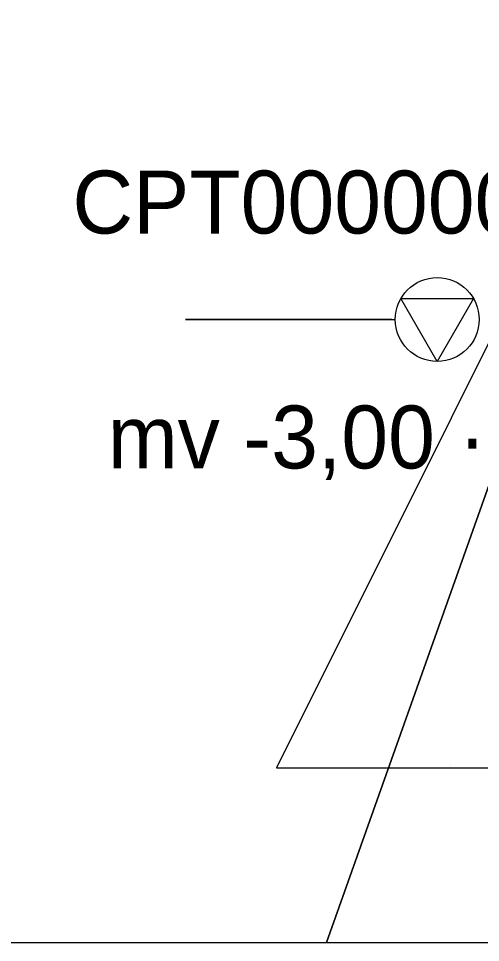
# Model space of a CAD drawing. Header units: metres. Extents: x 0 to 105485, y 0 to 425721.
# Drawn here: x 104668.81 to 104675.42, y 425150 to 425163.22 of the extents above; entities that cross this region are included whole.
import ezdxf
from ezdxf.enums import TextEntityAlignment as Align

# ---------------------------------------------------------------- set-up
doc = ezdxf.new("R2010")
doc.units = ezdxf.units.M
doc.header["$MEASUREMENT"] = 0
for name, color, linetype, lineweight in [('B-XX-GK-KADEMUUR-G', 150, 'Continuous', 18), ('B-XX-IE-MEUBILAIR_WATERWEGMEUBILAIR-G', 150, 'Continuous', 18), ('B-XX-MO-ONDERZOEK_SONDERING-G', 90, 'Continuous', 18), ('B-XX-MO-ONDERZOEK_SONDERING-S', 90, 'Continuous', 18), ('B-XX-MO-ONDERZOEK_SONDERING-T', 90, 'Continuous', 18), ('B-XX-OG-GRENS-G', 7, 'Continuous', 18), ('B-XX-OG-WATER_HAVEN-G', 170, 'Continuous', 18)]:
    doc.layers.add(name, color=color, linetype=linetype, lineweight=lineweight)

msp = doc.modelspace()

# ---------------------------------------------------------------- linework, layer by layer
at = {"layer": 'B-XX-GK-KADEMUUR-G', "ltscale": 0.5}
msp.add_lwpolyline([(104656.653, 425237.635), (104645.067, 425225.027), (104633.832, 425212.744), (104630.988, 425209.689), (104630, 425208.5948814815), (104630, 425207.8947823307), (104655.534, 425235.724), (104669.156, 425226.719), (104683.563, 425217.04), (104694.868, 425209.36), (104693.117, 425204.476), (104685.019, 425181.946), (104684.636, 425182.153), (104673.2141853874, 425150), (104682.3119472458, 425150), (104686.323, 425173.241), (104687.603, 425180.661), (104686.578, 425181.02), (104695.148, 425204.934), (104695.964, 425207.146), (104696.101, 425207.506), (104697.258, 425210.559), (104683.724, 425219.219), (104669.77, 425228.608)], close=True, dxfattribs=at)
at = {"layer": 'B-XX-IE-MEUBILAIR_WATERWEGMEUBILAIR-G', "color": 0, "true_color": 0x604a38}
msp.add_polyline3d([(104674.983, 425152.526, 1.946099996566772), (104674.983, 425152.526, 3.446099996566772)], dxfattribs=at)
at = {"layer": 'B-XX-MO-ONDERZOEK_SONDERING-G', "color": 0, "true_color": 0x285cd6}
msp.add_polyline3d([(104673.825, 425158.91, -5.26), (104673.75, 425158.91, -5.279999999999999), (104673.525, 425158.91, -5.3), (104673.075, 425158.91, -5.32), (104671.85, 425158.91, -5.34), (104671.2, 425158.91, -5.359999999999999), (104671.975, 425158.91, -5.38), (104672.45, 425158.91, -5.4), (104672.425, 425158.91, -5.42), (104672.55, 425158.91, -5.44), (104672.625, 425158.91, -5.46), (104672.625, 425158.91, -5.48), (104672.575, 425158.91, -5.5), (104672.575, 425158.91, -5.52), (104672.675, 425158.91, -5.54), (104672.65, 425158.91, -5.56), (104672.825, 425158.91, -5.58), (104672.825, 425158.91, -5.6), (104672.925, 425158.91, -5.62), (104673, 425158.91, -5.640000000000001), (104673.05, 425158.91, -5.66), (104673.1, 425158.91, -5.68), (104673.175, 425158.91, -5.7), (104673.175, 425158.91, -5.720000000000001), (104673.05, 425158.91, -5.74), (104672.975, 425158.91, -5.76), (104672.925, 425158.91, -5.779999999999999), (104672.925, 425158.91, -5.8), (104673.05, 425158.91, -5.82), (104673.1, 425158.91, -5.84), (104673.275, 425158.91, -5.859999999999999), (104673.45, 425158.91, -5.88), (104673.4, 425158.91, -5.9), (104673.45, 425158.91, -5.92), (104673.4, 425158.91, -5.94), (104673.45, 425158.91, -5.96), (104673.45, 425158.91, -5.98), (104673.45, 425158.91, -6), (104673.525, 425158.91, -6.02), (104673.525, 425158.91, -6.04), (104673.55, 425158.91, -6.06), (104673.575, 425158.91, -6.08), (104673.525, 425158.91, -6.1), (104673.475, 425158.91, -6.12), (104673.5, 425158.91, -6.140000000000001), (104673.5, 425158.91, -6.16), (104673.5, 425158.91, -6.18), (104673.5, 425158.91, -6.2), (104673.5, 425158.91, -6.220000000000001), (104673.55, 425158.91, -6.24), (104673.6, 425158.91, -6.26), (104673.65, 425158.91, -6.279999999999999), (104673.7, 425158.91, -6.3), (104673.675, 425158.91, -6.32), (104673.725, 425158.91, -6.34), (104673.775, 425158.91, -6.359999999999999), (104673.775, 425158.91, -6.379), (104673.775, 425158.91, -6.399), (104673.775, 425158.91, -6.419), (104673.75, 425158.91, -6.439), (104673.75, 425158.91, -6.459), (104673.75, 425158.91, -6.479), (104673.775, 425158.91, -6.499000000000001), (104673.775, 425158.91, -6.519), (104673.825, 425158.91, -6.539), (104673.95, 425158.91, -6.559), (104673.9, 425158.91, -6.579000000000001), (104673.95, 425158.91, -6.599), (104673.95, 425158.91, -6.619), (104673.925, 425158.91, -6.638999999999999), (104673.925, 425158.91, -6.659), (104673.875, 425158.91, -6.679), (104673.9, 425158.91, -6.699), (104674, 425158.91, -6.718999999999999), (104674, 425158.91, -6.739), (104674, 425158.91, -6.759), (104674.075, 425158.91, -6.779), (104674.1, 425158.91, -6.798999999999999), (104674.1, 425158.91, -6.819), (104674.125, 425158.91, -6.839), (104674.125, 425158.91, -6.859), (104674.125, 425158.91, -6.879), (104674.125, 425158.91, -6.899), (104674.125, 425158.91, -6.919), (104674.125, 425158.91, -6.939), (104674.125, 425158.91, -6.959), (104674.125, 425158.91, -6.979), (104674.125, 425158.91, -6.999000000000001), (104674.125, 425158.91, -7.019), (104674.125, 425158.91, -7.039), (104674.125, 425158.91, -7.059), (104674.125, 425158.91, -7.079), (104674.125, 425158.91, -7.099), (104674.125, 425158.91, -7.119), (104674.125, 425158.91, -7.139), (104674.125, 425158.91, -7.159), (104674.1, 425158.91, -7.179), (104674.1, 425158.91, -7.199), (104674.1, 425158.91, -7.219), (104674.1, 425158.91, -7.239), (104674.125, 425158.91, -7.259), (104674.125, 425158.91, -7.279), (104674.125, 425158.91, -7.299), (104674.125, 425158.91, -7.319), (104674.125, 425158.91, -7.339), (104674.125, 425158.91, -7.359), (104674.125, 425158.91, -7.379), (104674.125, 425158.91, -7.399), (104674.125, 425158.91, -7.419), (104674.125, 425158.91, -7.439), (104674.1, 425158.91, -7.459), (104674.1, 425158.91, -7.479), (104674.1, 425158.91, -7.499), (104674.1, 425158.91, -7.519), (104674.1, 425158.91, -7.539), (104674.1, 425158.91, -7.559), (104674.125, 425158.91, -7.579), (104674.125, 425158.91, -7.599), (104674.125, 425158.91, -7.619), (104674.1, 425158.91, -7.639), (104674.075, 425158.91, -7.659), (104674.05, 425158.91, -7.679), (104674, 425158.91, -7.699), (104674, 425158.91, -7.719), (104673.975, 425158.91, -7.739), (104673.975, 425158.91, -7.759), (104673.975, 425158.91, -7.779), (104674, 425158.91, -7.799), (104674.025, 425158.91, -7.819), (104674.05, 425158.91, -7.839), (104674.075, 425158.91, -7.859), (104674.1, 425158.91, -7.879), (104674.1, 425158.91, -7.899), (104674.1, 425158.91, -7.919), (104674.1, 425158.91, -7.939), (104674.1, 425158.91, -7.959), (104674.1, 425158.91, -7.979), (104674.1, 425158.91, -7.999), (104674.1, 425158.91, -8.019), (104674.1, 425158.91, -8.039), (104674.1, 425158.91, -8.059000000000001), (104674.075, 425158.91, -8.079), (104674.075, 425158.91, -8.099), (104674.075, 425158.91, -8.119), (104674.1, 425158.91, -8.139), (104674.1, 425158.91, -8.158999999999999), (104674.1, 425158.91, -8.179), (104674.1, 425158.91, -8.199), (104674.1, 425158.91, -8.219000000000001), (104674.1, 425158.91, -8.239), (104674.075, 425158.91, -8.259), (104674.1, 425158.91, -8.279), (104674.075, 425158.91, -8.299), (104674.075, 425158.91, -8.318999999999999), (104674.075, 425158.91, -8.339), (104674.05, 425158.91, -8.359), (104674.05, 425158.91, -8.379), (104674.025, 425158.91, -8.399000000000001), (104674.025, 425158.91, -8.419), (104674.025, 425158.91, -8.439), (104674, 425158.91, -8.459), (104674.025, 425158.91, -8.479), (104674.025, 425158.91, -8.498999999999999), (104674.05, 425158.91, -8.519), (104674.075, 425158.91, -8.539), (104674.075, 425158.91, -8.559000000000001), (104674.125, 425158.91, -8.579), (104674.125, 425158.91, -8.599), (104674.1, 425158.91, -8.619), (104674.1, 425158.91, -8.639), (104674.1, 425158.91, -8.658999999999999), (104674.125, 425158.91, -8.679), (104674.125, 425158.91, -8.699), (104674.125, 425158.91, -8.719000000000001), (104674.1, 425158.91, -8.739), (104674.075, 425158.91, -8.759), (104674.075, 425158.91, -8.779), (104674.05, 425158.91, -8.799), (104674.05, 425158.91, -8.818999999999999), (104674.05, 425158.91, -8.839), (104674.075, 425158.91, -8.859), (104674.1, 425158.91, -8.879), (104674.1, 425158.91, -8.899000000000001), (104674.1, 425158.91, -8.919), (104674.1, 425158.91, -8.939), (104674.1, 425158.91, -8.959), (104674.1, 425158.91, -8.979), (104674.1, 425158.91, -8.998999999999999), (104674.1, 425158.91, -9.019), (104674.1, 425158.91, -9.039), (104674.1, 425158.91, -9.059000000000001), (104674.1, 425158.91, -9.079), (104674.075, 425158.91, -9.099), (104674.05, 425158.91, -9.119), (104674.05, 425158.91, -9.139), (104674.025, 425158.91, -9.158999999999999), (104674.025, 425158.91, -9.179), (104674.025, 425158.91, -9.199), (104674.025, 425158.91, -9.219000000000001), (104674.025, 425158.91, -9.239), (104674.05, 425158.91, -9.259), (104674.05, 425158.91, -9.279), (104674.05, 425158.91, -9.299), (104674.05, 425158.91, -9.318999999999999), (104674.075, 425158.91, -9.339), (104674.075, 425158.91, -9.359), (104674.075, 425158.91, -9.379), (104674.1, 425158.91, -9.399000000000001), (104674.1, 425158.91, -9.419), (104674.1, 425158.91, -9.439), (104674.1, 425158.91, -9.459), (104674.1, 425158.91, -9.479), (104674.1, 425158.91, -9.498999999999999), (104674.1, 425158.91, -9.519), (104674.1, 425158.91, -9.539), (104674.075, 425158.91, -9.559000000000001), (104674.075, 425158.91, -9.579), (104674.075, 425158.91, -9.599), (104674.125, 425158.91, -9.619), (104674.125, 425158.91, -9.639), (104674.125, 425158.91, -9.658999999999999), (104674.1, 425158.91, -9.679), (104674.1, 425158.91, -9.699), (104674.1, 425158.91, -9.719000000000001), (104674.1, 425158.91, -9.739), (104674.1, 425158.91, -9.759), (104674.075, 425158.91, -9.779), (104674.075, 425158.91, -9.799), (104674.075, 425158.91, -9.818999999999999), (104674.075, 425158.91, -9.839), (104674.075, 425158.91, -9.859), (104674.075, 425158.91, -9.879), (104674.075, 425158.91, -9.899000000000001), (104674.075, 425158.91, -9.919), (104674.075, 425158.91, -9.939), (104674.075, 425158.91, -9.959), (104674.05, 425158.91, -9.979), (104674.05, 425158.91, -9.998999999999999), (104674.05, 425158.91, -10.019), (104674.05, 425158.91, -10.039), (104674.05, 425158.91, -10.059), (104674.05, 425158.91, -10.079), (104674.05, 425158.91, -10.099), (104674.05, 425158.91, -10.119), (104674.05, 425158.91, -10.139), (104674.075, 425158.91, -10.159), (104674.075, 425158.91, -10.179), (104674.1, 425158.91, -10.199), (104674.1, 425158.91, -10.219), (104674.1, 425158.91, -10.239), (104674.1, 425158.91, -10.259), (104674.1, 425158.91, -10.279), (104674.1, 425158.91, -10.299), (104674.075, 425158.91, -10.319), (104674.075, 425158.91, -10.339), (104674.075, 425158.91, -10.359), (104674.075, 425158.91, -10.379), (104674.075, 425158.91, -10.399), (104674.05, 425158.91, -10.419), (104674.05, 425158.91, -10.439), (104674.05, 425158.91, -10.459), (104674.075, 425158.91, -10.479), (104674.075, 425158.91, -10.499), (104674.075, 425158.91, -10.519), (104674.075, 425158.91, -10.539), (104674.075, 425158.91, -10.559), (104674.075, 425158.91, -10.579), (104674.075, 425158.91, -10.599), (104674.1, 425158.91, -10.619), (104674.1, 425158.91, -10.639), (104674.1, 425158.91, -10.659), (104674.1, 425158.91, -10.679), (104674.1, 425158.91, -10.699), (104674.1, 425158.91, -10.719), (104674.1, 425158.91, -10.739), (104674.075, 425158.91, -10.759), (104674.075, 425158.91, -10.779), (104674.075, 425158.91, -10.799), (104674.075, 425158.91, -10.819), (104674.075, 425158.91, -10.839), (104674.075, 425158.91, -10.859), (104674.1, 425158.91, -10.879), (104674.1, 425158.91, -10.899), (104674.1, 425158.91, -10.919), (104674.1, 425158.91, -10.939), (104674.1, 425158.91, -10.959), (104674.1, 425158.91, -10.979), (104674.075, 425158.91, -10.999), (104674.075, 425158.91, -11.019), (104674.075, 425158.91, -11.039), (104674.075, 425158.91, -11.059), (104674.075, 425158.91, -11.079), (104674.1, 425158.91, -11.099), (104674.1, 425158.91, -11.119), (104674.1, 425158.91, -11.139), (104674.075, 425158.91, -11.159), (104674.075, 425158.91, -11.179), (104674.075, 425158.91, -11.199), (104674.075, 425158.91, -11.219), (104674.075, 425158.91, -11.239), (104674.075, 425158.91, -11.259), (104674.075, 425158.91, -11.279), (104674.075, 425158.91, -11.299), (104674.05, 425158.91, -11.319), (104674.05, 425158.91, -11.339), (104674.05, 425158.91, -11.359), (104674.05, 425158.91, -11.379), (104674.05, 425158.91, -11.399), (104674.05, 425158.91, -11.419), (104674.05, 425158.91, -11.439), (104674.05, 425158.91, -11.459), (104674.05, 425158.91, -11.479), (104674.025, 425158.91, -11.499), (104674.025, 425158.91, -11.519), (104674.025, 425158.91, -11.539), (104674, 425158.91, -11.559), (104674.025, 425158.91, -11.579), (104674.025, 425158.91, -11.599), (104674.025, 425158.91, -11.619), (104674.05, 425158.91, -11.639), (104674.05, 425158.91, -11.659), (104674.05, 425158.91, -11.679), (104674.075, 425158.91, -11.699), (104674.1, 425158.91, -11.719), (104674.1, 425158.91, -11.739), (104674.125, 425158.91, -11.759), (104674.125, 425158.91, -11.779), (104674.125, 425158.91, -11.799), (104674.1, 425158.91, -11.819), (104674.1, 425158.91, -11.839), (104674.1, 425158.91, -11.859), (104674.1, 425158.91, -11.879), (104674.1, 425158.91, -11.899), (104674.1, 425158.91, -11.919), (104674.1, 425158.91, -11.939), (104674.1, 425158.91, -11.959), (104674.1, 425158.91, -11.979), (104674.1, 425158.91, -11.999), (104674.1, 425158.91, -12.019), (104674.075, 425158.91, -12.039), (104674.075, 425158.91, -12.059), (104674.075, 425158.91, -12.079), (104674.075, 425158.91, -12.099), (104674.075, 425158.91, -12.119), (104674.075, 425158.91, -12.139), (104674.075, 425158.91, -12.159), (104674.075, 425158.91, -12.179), (104674.075, 425158.91, -12.199), (104674.075, 425158.91, -12.219), (104674.075, 425158.91, -12.239), (104674.075, 425158.91, -12.259), (104674.075, 425158.91, -12.279), (104674.05, 425158.91, -12.299), (104674.05, 425158.91, -12.319), (104674.075, 425158.91, -12.339), (104674.075, 425158.91, -12.359), (104674.075, 425158.91, -12.379), (104674.075, 425158.91, -12.399), (104674.1, 425158.91, -12.419), (104674.1, 425158.91, -12.439), (104674.1, 425158.91, -12.459), (104674.1, 425158.91, -12.479), (104674.1, 425158.91, -12.499), (104674.1, 425158.91, -12.519), (104674.1, 425158.91, -12.539), (104674.1, 425158.91, -12.559), (104674.075, 425158.91, -12.579), (104674.075, 425158.91, -12.599), (104674.075, 425158.91, -12.619), (104674.075, 425158.91, -12.639), (104674.125, 425158.91, -12.659), (104674.125, 425158.91, -12.679), (104674.125, 425158.91, -12.699), (104674.125, 425158.91, -12.719), (104674.1, 425158.91, -12.739), (104674.1, 425158.91, -12.759), (104674.1, 425158.91, -12.779), (104674.075, 425158.91, -12.799), (104674.075, 425158.91, -12.819), (104674.05, 425158.91, -12.839), (104674.05, 425158.91, -12.859), (104674.025, 425158.91, -12.879), (104674, 425158.91, -12.899), (104673.975, 425158.91, -12.919), (104673.975, 425158.91, -12.939), (104673.975, 425158.91, -12.959), (104673.975, 425158.91, -12.979), (104673.975, 425158.91, -12.999), (104673.975, 425158.91, -13.019), (104674, 425158.91, -13.039), (104673.95, 425158.91, -13.059), (104673.95, 425158.91, -13.079), (104673.95, 425158.91, -13.099), (104673.975, 425158.91, -13.119), (104673.975, 425158.91, -13.139), (104673.95, 425158.91, -13.159), (104673.925, 425158.91, -13.179), (104673.9, 425158.91, -13.199), (104673.75, 425158.91, -13.219), (104673.55, 425158.91, -13.239), (104673.5, 425158.91, -13.259), (104673.475, 425158.91, -13.279), (104673.5, 425158.91, -13.299), (104673.525, 425158.91, -13.319), (104673.55, 425158.91, -13.339), (104673.7, 425158.91, -13.359), (104673.75, 425158.91, -13.379), (104673.875, 425158.91, -13.399), (104673.925, 425158.91, -13.419), (104673.975, 425158.91, -13.439), (104674.025, 425158.91, -13.459), (104674.05, 425158.91, -13.479), (104674.075, 425158.91, -13.499), (104674.1, 425158.91, -13.519), (104674.1, 425158.91, -13.539), (104674.1, 425158.91, -13.559), (104674.1, 425158.91, -13.579), (104674.1, 425158.91, -13.599), (104674.1, 425158.91, -13.619), (104674.1, 425158.91, -13.639), (104674.1, 425158.91, -13.659), (104674.1, 425158.91, -13.679), (104674.1, 425158.91, -13.699), (104674.1, 425158.91, -13.719), (104674.075, 425158.91, -13.739), (104674.075, 425158.91, -13.759), (104674.075, 425158.91, -13.779), (104674.05, 425158.91, -13.799), (104674.05, 425158.91, -13.819), (104674.025, 425158.91, -13.839), (104673.975, 425158.91, -13.859), (104673.9, 425158.91, -13.879), (104673.825, 425158.91, -13.899), (104673.775, 425158.91, -13.919), (104673.8, 425158.91, -13.939), (104673.925, 425158.91, -13.959), (104673.975, 425158.91, -13.979), (104674.05, 425158.91, -13.999), (104674.075, 425158.91, -14.019), (104674.1, 425158.91, -14.039), (104674.1, 425158.91, -14.059), (104674.1, 425158.91, -14.079), (104674.1, 425158.91, -14.099), (104674.075, 425158.91, -14.119), (104674.075, 425158.91, -14.139), (104674.1, 425158.91, -14.159), (104674.1, 425158.91, -14.179), (104674.1, 425158.91, -14.199), (104674.1, 425158.91, -14.219), (104674.075, 425158.91, -14.239), (104674.075, 425158.91, -14.259), (104674.075, 425158.91, -14.279), (104674.075, 425158.91, -14.299), (104674.1, 425158.91, -14.319), (104674.1, 425158.91, -14.339), (104674.125, 425158.91, -14.359), (104674.125, 425158.91, -14.379), (104674.125, 425158.91, -14.399), (104674.1, 425158.91, -14.419), (104674.1, 425158.91, -14.439), (104674.1, 425158.91, -14.459), (104674.1, 425158.91, -14.479), (104674.1, 425158.91, -14.499), (104674.1, 425158.91, -14.519), (104674.1, 425158.91, -14.539), (104674.1, 425158.91, -14.559), (104674.1, 425158.91, -14.579), (104674.1, 425158.91, -14.599), (104674.1, 425158.91, -14.619), (104674.075, 425158.91, -14.639), (104674.1, 425158.91, -14.659), (104674.1, 425158.91, -14.679), (104674.1, 425158.91, -14.699), (104674.125, 425158.91, -14.719), (104674.125, 425158.91, -14.739), (104674.125, 425158.91, -14.759), (104674.125, 425158.91, -14.779), (104674.125, 425158.91, -14.799), (104674.125, 425158.91, -14.819), (104674.125, 425158.91, -14.839), (104674.15, 425158.91, -14.859), (104674.15, 425158.91, -14.879), (104674.15, 425158.91, -14.899), (104674.15, 425158.91, -14.919), (104674.125, 425158.91, -14.939), (104674.125, 425158.91, -14.959), (104674.125, 425158.91, -14.979), (104674.125, 425158.91, -14.999), (104674.1, 425158.91, -15.019), (104674.1, 425158.91, -15.039), (104674.1, 425158.91, -15.059), (104674.1, 425158.91, -15.079), (104674.1, 425158.91, -15.099), (104674.1, 425158.91, -15.119), (104674.1, 425158.91, -15.139), (104674.1, 425158.91, -15.159), (104674.075, 425158.91, -15.179), (104674.075, 425158.91, -15.199), (104674.075, 425158.91, -15.219), (104674.075, 425158.91, -15.239), (104674.075, 425158.91, -15.259), (104674.075, 425158.91, -15.279), (104674.1, 425158.91, -15.299), (104674.1, 425158.91, -15.319), (104674.1, 425158.91, -15.339), (104674.1, 425158.91, -15.359), (104674.1, 425158.91, -15.379), (104674.1, 425158.91, -15.399), (104674.1, 425158.91, -15.419), (104674.1, 425158.91, -15.439), (104674.1, 425158.91, -15.459), (104674.1, 425158.91, -15.479), (104674.1, 425158.91, -15.499), (104674.1, 425158.91, -15.519), (104674.1, 425158.91, -15.539), (104674.1, 425158.91, -15.559), (104674.1, 425158.91, -15.579), (104674.1, 425158.91, -15.599), (104674.1, 425158.91, -15.619), (104674.1, 425158.91, -15.639), (104674.1, 425158.91, -15.659), (104674.1, 425158.91, -15.679), (104674.1, 425158.91, -15.699), (104674.125, 425158.91, -15.719), (104674.125, 425158.91, -15.739), (104674.125, 425158.91, -15.759), (104674.125, 425158.91, -15.779), (104674.125, 425158.91, -15.799), (104674.125, 425158.91, -15.819), (104674.125, 425158.91, -15.839), (104674.125, 425158.91, -15.859), (104674.1, 425158.91, -15.879), (104674.1, 425158.91, -15.899), (104674.125, 425158.91, -15.919), (104674.1, 425158.91, -15.939), (104674.1, 425158.91, -15.959), (104674.1, 425158.91, -15.979), (104674.1, 425158.91, -15.999), (104674.1, 425158.91, -16.019), (104674.1, 425158.91, -16.039), (104674.1, 425158.91, -16.059), (104674.1, 425158.91, -16.079), (104674.1, 425158.91, -16.099), (104674.125, 425158.91, -16.119), (104674.125, 425158.91, -16.139), (104674.125, 425158.91, -16.159), (104674.1, 425158.91, -16.179), (104674.1, 425158.91, -16.199), (104674.1, 425158.91, -16.219), (104674.1, 425158.91, -16.239), (104674.1, 425158.91, -16.259), (104674.1, 425158.91, -16.279), (104674.1, 425158.91, -16.299), (104674.1, 425158.91, -16.319), (104674.125, 425158.91, -16.339), (104674.125, 425158.91, -16.359), (104674.1, 425158.91, -16.379), (104674.1, 425158.91, -16.399), (104674.1, 425158.91, -16.419), (104674.1, 425158.91, -16.439), (104674.1, 425158.91, -16.459), (104674.075, 425158.91, -16.479), (104674.075, 425158.91, -16.499), (104674.075, 425158.91, -16.519), (104674.075, 425158.91, -16.539), (104674.075, 425158.91, -16.559), (104674.075, 425158.91, -16.579), (104674.075, 425158.91, -16.599), (104674.075, 425158.91, -16.619), (104674.1, 425158.91, -16.639), (104674.1, 425158.91, -16.659), (104674.1, 425158.91, -16.679), (104674.125, 425158.91, -16.699), (104674.125, 425158.91, -16.719), (104674.125, 425158.91, -16.739), (104674.125, 425158.91, -16.759), (104674.125, 425158.91, -16.779), (104674.1, 425158.91, -16.799), (104674.1, 425158.91, -16.819), (104674.1, 425158.91, -16.839), (104674.1, 425158.91, -16.859), (104674.1, 425158.91, -16.879), (104674.075, 425158.91, -16.899), (104674.075, 425158.91, -16.919), (104674.075, 425158.91, -16.939), (104674.075, 425158.91, -16.959), (104674.075, 425158.91, -16.979), (104674.075, 425158.91, -16.999), (104674.1, 425158.91, -17.019), (104674.1, 425158.91, -17.038), (104674.1, 425158.91, -17.058), (104674.1, 425158.91, -17.078), (104674.1, 425158.91, -17.098), (104674.1, 425158.91, -17.118), (104674.1, 425158.91, -17.138), (104674.1, 425158.91, -17.158), (104674.1, 425158.91, -17.178), (104674.125, 425158.91, -17.198), (104674.125, 425158.91, -17.218), (104674.125, 425158.91, -17.238), (104674.125, 425158.91, -17.258), (104674.1, 425158.91, -17.278), (104674.1, 425158.91, -17.298), (104674.1, 425158.91, -17.318), (104674.1, 425158.91, -17.338), (104674.1, 425158.91, -17.358), (104674.075, 425158.91, -17.378), (104674.075, 425158.91, -17.398), (104674.075, 425158.91, -17.418), (104674.1, 425158.91, -17.438), (104674.1, 425158.91, -17.458), (104674.075, 425158.91, -17.478), (104674.075, 425158.91, -17.498), (104674.075, 425158.91, -17.518), (104674.075, 425158.91, -17.538), (104674.075, 425158.91, -17.558), (104674.1, 425158.91, -17.578), (104674.075, 425158.91, -17.598), (104674.1, 425158.91, -17.618), (104674.1, 425158.91, -17.638), (104674.1, 425158.91, -17.658), (104674.1, 425158.91, -17.678), (104674.1, 425158.91, -17.698), (104674.1, 425158.91, -17.718), (104674.1, 425158.91, -17.738), (104674.1, 425158.91, -17.758), (104674.1, 425158.91, -17.778), (104674.1, 425158.91, -17.798), (104674.1, 425158.91, -17.818), (104674.1, 425158.91, -17.838), (104674.1, 425158.91, -17.858), (104674.1, 425158.91, -17.878), (104674.1, 425158.91, -17.898), (104674.1, 425158.91, -17.918), (104674.1, 425158.91, -17.938), (104674.1, 425158.91, -17.958), (104674.1, 425158.91, -17.978), (104674.125, 425158.91, -17.998), (104674.125, 425158.91, -18.018), (104674.1, 425158.91, -18.038), (104674.125, 425158.91, -18.058), (104674.1, 425158.91, -18.078), (104674.1, 425158.91, -18.098), (104674.1, 425158.91, -18.118), (104674.1, 425158.91, -18.138), (104674.1, 425158.91, -18.158), (104674.1, 425158.91, -18.178), (104674.1, 425158.91, -18.198), (104674.1, 425158.91, -18.218), (104674.1, 425158.91, -18.238), (104674.125, 425158.91, -18.258), (104674.125, 425158.91, -18.278), (104674.125, 425158.91, -18.298), (104674.125, 425158.91, -18.318), (104674.125, 425158.91, -18.338), (104674.1, 425158.91, -18.358), (104674.1, 425158.91, -18.378), (104674.1, 425158.91, -18.398), (104674.1, 425158.91, -18.418), (104674.1, 425158.91, -18.438), (104674.1, 425158.91, -18.458), (104674.1, 425158.91, -18.478), (104674.1, 425158.91, -18.498), (104674.1, 425158.91, -18.518), (104674.1, 425158.91, -18.538), (104674.1, 425158.91, -18.558), (104674.125, 425158.91, -18.578), (104674.125, 425158.91, -18.598), (104674.125, 425158.91, -18.618), (104674.125, 425158.91, -18.638), (104674.125, 425158.91, -18.658), (104674.125, 425158.91, -18.678), (104674.125, 425158.91, -18.698), (104674.125, 425158.91, -18.718), (104674.125, 425158.91, -18.738), (104674.125, 425158.91, -18.758), (104674.125, 425158.91, -18.778), (104674.125, 425158.91, -18.798), (104674.1, 425158.91, -18.818), (104674.075, 425158.91, -18.838), (104674.075, 425158.91, -18.858), (104674.05, 425158.91, -18.878), (104673.925, 425158.91, -18.898), (104673.8, 425158.91, -18.918), (104673.575, 425158.91, -18.938), (104673.45, 425158.91, -18.958), (104673.375, 425158.91, -18.978), (104673.375, 425158.91, -18.998), (104673.3, 425158.91, -19.018), (104673.325, 425158.91, -19.038), (104673.475, 425158.91, -19.058), (104673.575, 425158.91, -19.078), (104673.6, 425158.91, -19.098), (104673.625, 425158.91, -19.118), (104673.65, 425158.91, -19.138), (104673.675, 425158.91, -19.158), (104673.675, 425158.91, -19.178), (104673.7, 425158.91, -19.198), (104673.7, 425158.91, -19.218), (104673.7, 425158.91, -19.238), (104673.675, 425158.91, -19.258), (104673.65, 425158.91, -19.278), (104673.625, 425158.91, -19.298), (104673.6, 425158.91, -19.318), (104673.575, 425158.91, -19.338), (104673.55, 425158.91, -19.358), (104673.55, 425158.91, -19.378), (104673.55, 425158.91, -19.398), (104673.525, 425158.91, -19.418), (104673.55, 425158.91, -19.438), (104673.575, 425158.91, -19.458), (104673.6, 425158.91, -19.478), (104673.625, 425158.91, -19.498), (104673.625, 425158.91, -19.518), (104673.625, 425158.91, -19.538), (104673.65, 425158.91, -19.558), (104673.65, 425158.91, -19.578), (104673.625, 425158.91, -19.598), (104673.6, 425158.91, -19.618), (104673.575, 425158.91, -19.638), (104673.55, 425158.91, -19.658), (104673.5, 425158.91, -19.678), (104673.5, 425158.91, -19.698), (104673.55, 425158.91, -19.718), (104673.575, 425158.91, -19.738), (104673.6, 425158.91, -19.758), (104673.5, 425158.91, -19.778), (104673.525, 425158.91, -19.798), (104673.525, 425158.91, -19.818), (104673.5, 425158.91, -19.838), (104673.45, 425158.91, -19.858), (104673.45, 425158.91, -19.878), (104673.475, 425158.91, -19.898), (104673.6, 425158.91, -19.918), (104673.7, 425158.91, -19.938), (104673.725, 425158.91, -19.958), (104673.75, 425158.91, -19.978), (104673.775, 425158.91, -19.998), (104673.8, 425158.91, -20.018), (104673.775, 425158.91, -20.038), (104673.775, 425158.91, -20.057), (104673.725, 425158.91, -20.077), (104673.625, 425158.91, -20.097), (104673.6, 425158.91, -20.117), (104673.575, 425158.91, -20.137), (104673.575, 425158.91, -20.157), (104673.55, 425158.91, -20.177), (104673.625, 425158.91, -20.197), (104673.625, 425158.91, -20.217), (104673.575, 425158.91, -20.237), (104673.55, 425158.91, -20.257), (104673.6, 425158.91, -20.277), (104673.65, 425158.91, -20.297), (104673.725, 425158.91, -20.317), (104673.8, 425158.91, -20.337), (104673.825, 425158.91, -20.357), (104673.825, 425158.91, -20.377), (104673.75, 425158.91, -20.397), (104673.7, 425158.91, -20.417), (104673.65, 425158.91, -20.437), (104673.675, 425158.91, -20.457), (104673.7, 425158.91, -20.477), (104673.775, 425158.91, -20.497), (104673.825, 425158.91, -20.517), (104673.875, 425158.91, -20.537), (104673.9, 425158.91, -20.557), (104673.925, 425158.91, -20.577), (104673.925, 425158.91, -20.597), (104673.925, 425158.91, -20.617), (104673.875, 425158.91, -20.637), (104673.825, 425158.91, -20.657), (104673.775, 425158.91, -20.677), (104673.775, 425158.91, -20.697), (104673.775, 425158.91, -20.717), (104673.775, 425158.91, -20.737), (104673.825, 425158.91, -20.757), (104673.875, 425158.91, -20.777), (104673.9, 425158.91, -20.797), (104673.9, 425158.91, -20.817), (104673.925, 425158.91, -20.837), (104673.925, 425158.91, -20.857), (104673.925, 425158.91, -20.877), (104673.9, 425158.91, -20.897), (104673.9, 425158.91, -20.917), (104673.875, 425158.91, -20.937), (104673.85, 425158.91, -20.957), (104673.825, 425158.91, -20.977), (104673.875, 425158.91, -20.997), (104673.9, 425158.91, -21.017), (104673.9, 425158.91, -21.037), (104673.95, 425158.91, -21.057), (104673.975, 425158.91, -21.077), (104673.975, 425158.91, -21.097), (104674, 425158.91, -21.117), (104674, 425158.91, -21.137), (104674.025, 425158.91, -21.157), (104674.025, 425158.91, -21.177), (104674, 425158.91, -21.197), (104674, 425158.91, -21.217), (104674, 425158.91, -21.237), (104674, 425158.91, -21.257), (104674, 425158.91, -21.277), (104674, 425158.91, -21.297), (104673.95, 425158.91, -21.317), (104673.925, 425158.91, -21.337), (104673.875, 425158.91, -21.357), (104673.85, 425158.91, -21.377), (104673.775, 425158.91, -21.397), (104673.725, 425158.91, -21.417), (104673.725, 425158.91, -21.437), (104673.725, 425158.91, -21.457), (104673.725, 425158.91, -21.477), (104673.725, 425158.91, -21.497), (104673.75, 425158.91, -21.517), (104673.75, 425158.91, -21.537), (104673.75, 425158.91, -21.557), (104673.725, 425158.91, -21.577), (104673.7, 425158.91, -21.597), (104673.65, 425158.91, -21.617), (104673.575, 425158.91, -21.637), (104673.475, 425158.91, -21.657), (104673.4, 425158.91, -21.677), (104673.325, 425158.91, -21.697), (104673.3, 425158.91, -21.717), (104673.275, 425158.91, -21.737), (104673.25, 425158.91, -21.757), (104673.2, 425158.91, -21.777), (104673.15, 425158.91, -21.797), (104673.1, 425158.91, -21.817), (104673.025, 425158.91, -21.836), (104673.025, 425158.91, -21.856), (104673.075, 425158.91, -21.876), (104673.15, 425158.91, -21.896), (104673.175, 425158.91, -21.916), (104673.175, 425158.91, -21.936), (104673.2, 425158.91, -21.956), (104673.15, 425158.91, -21.976), (104673.1, 425158.91, -21.996), (104672.95, 425158.91, -22.016), (104672.9, 425158.91, -22.036), (104672.825, 425158.91, -22.056), (104672.975, 425158.91, -22.076), (104673.175, 425158.91, -22.096), (104673.275, 425158.91, -22.116), (104673.4, 425158.91, -22.136), (104673.55, 425158.91, -22.156), (104673.65, 425158.91, -22.176), (104673.7, 425158.91, -22.196), (104673.675, 425158.91, -22.216), (104673.65, 425158.91, -22.236), (104673.725, 425158.91, -22.256), (104673.725, 425158.91, -22.276), (104673.725, 425158.91, -22.296), (104673.7, 425158.91, -22.316), (104673.65, 425158.91, -22.336), (104673.6, 425158.91, -22.356), (104673.525, 425158.91, -22.376), (104673.45, 425158.91, -22.396), (104673.475, 425158.91, -22.416), (104673.525, 425158.91, -22.436), (104673.65, 425158.91, -22.456), (104673.675, 425158.91, -22.476), (104673.7, 425158.91, -22.496), (104673.725, 425158.91, -22.516), (104673.6, 425158.91, -22.536), (104673.5, 425158.91, -22.556), (104673.5, 425158.91, -22.576), (104673.575, 425158.91, -22.596), (104673.525, 425158.91, -22.616), (104673.525, 425158.91, -22.636), (104673.65, 425158.91, -22.656), (104674.2, 425158.91, -22.676), (104674.2, 425158.91, -22.696), (104674.2, 425158.91, -22.716), (104674.2, 425158.91, -22.736)], dxfattribs=at)
at = {"layer": 'B-XX-MO-ONDERZOEK_SONDERING-G', "color": 0, "true_color": 0x787878}
for points in [[(104674.2, 425158.91, -5.26), (104674.2, 425158.91, -22.736)], [(104675.4, 425158.91, -5.26), (104675.4, 425158.91, -22.736)]]:
    msp.add_polyline3d(points, dxfattribs=at)
at = {"layer": 'B-XX-MO-ONDERZOEK_SONDERING-S', "ltscale": 0.5}
msp.add_lwpolyline([(104674.2803847577, 425159.21), (104675.3196152423, 425159.21), (104674.8, 425158.31)], close=True, dxfattribs=at)
at = {"layer": 'B-XX-MO-ONDERZOEK_SONDERING-S'}
msp.add_circle((104674.8, 425158.91), 0.6, dxfattribs=at)
at = {"layer": 'B-XX-OG-GRENS-G'}
msp.add_polyline3d([(104682.5, 425177.5, 1.936619520187378), (104677.5, 425167.5, 2.261439800262451), (104677.5, 425162.5, 0.849334716796875), (104672.5, 425152.5, 2.341000080108643), (104677.5, 425152.5, 2.119077920913696), (104682.5, 425152.5, 2.29336404800415), (104687.5, 425152.5, 2.484968662261963), (104692.5, 425152.5, 2.649059772491455), (104697.5, 425152.5, 2.810608625411987), (104702.5, 425152.5, 2.883797645568848), (104707.5, 425152.5, 2.893266916275024), (104712.5, 425152.5, 3.055022954940796), (104717.5, 425152.5, 3.159191608428955)], dxfattribs=at)
at = {"layer": 'B-XX-OG-WATER_HAVEN-G', "ltscale": 0.5}
msp.add_lwpolyline([(104630, 425150), (104673.2141853874, 425150), (104684.636, 425182.153), (104685.019, 425181.946), (104693.117, 425204.476), (104694.868, 425209.36), (104683.563, 425217.04), (104669.156, 425226.719), (104655.534, 425235.724), (104630, 425207.8947823307)], close=True, dxfattribs=at)

# ---------------------------------------------------------------- texts
at = {"layer": 'B-XX-MO-ONDERZOEK_SONDERING-T', "color": 10, "lineweight": 18}
for s, p in [('CPT000000091923', (104674.8, 425160.59)), ('mv -3,00 · 17,5 m', (104674.8, 425157.23))]:
    msp.add_text(s, height=0.9, dxfattribs=at).set_placement(p, align=Align.MIDDLE_CENTER)

doc.saveas('drawing.dxf')
